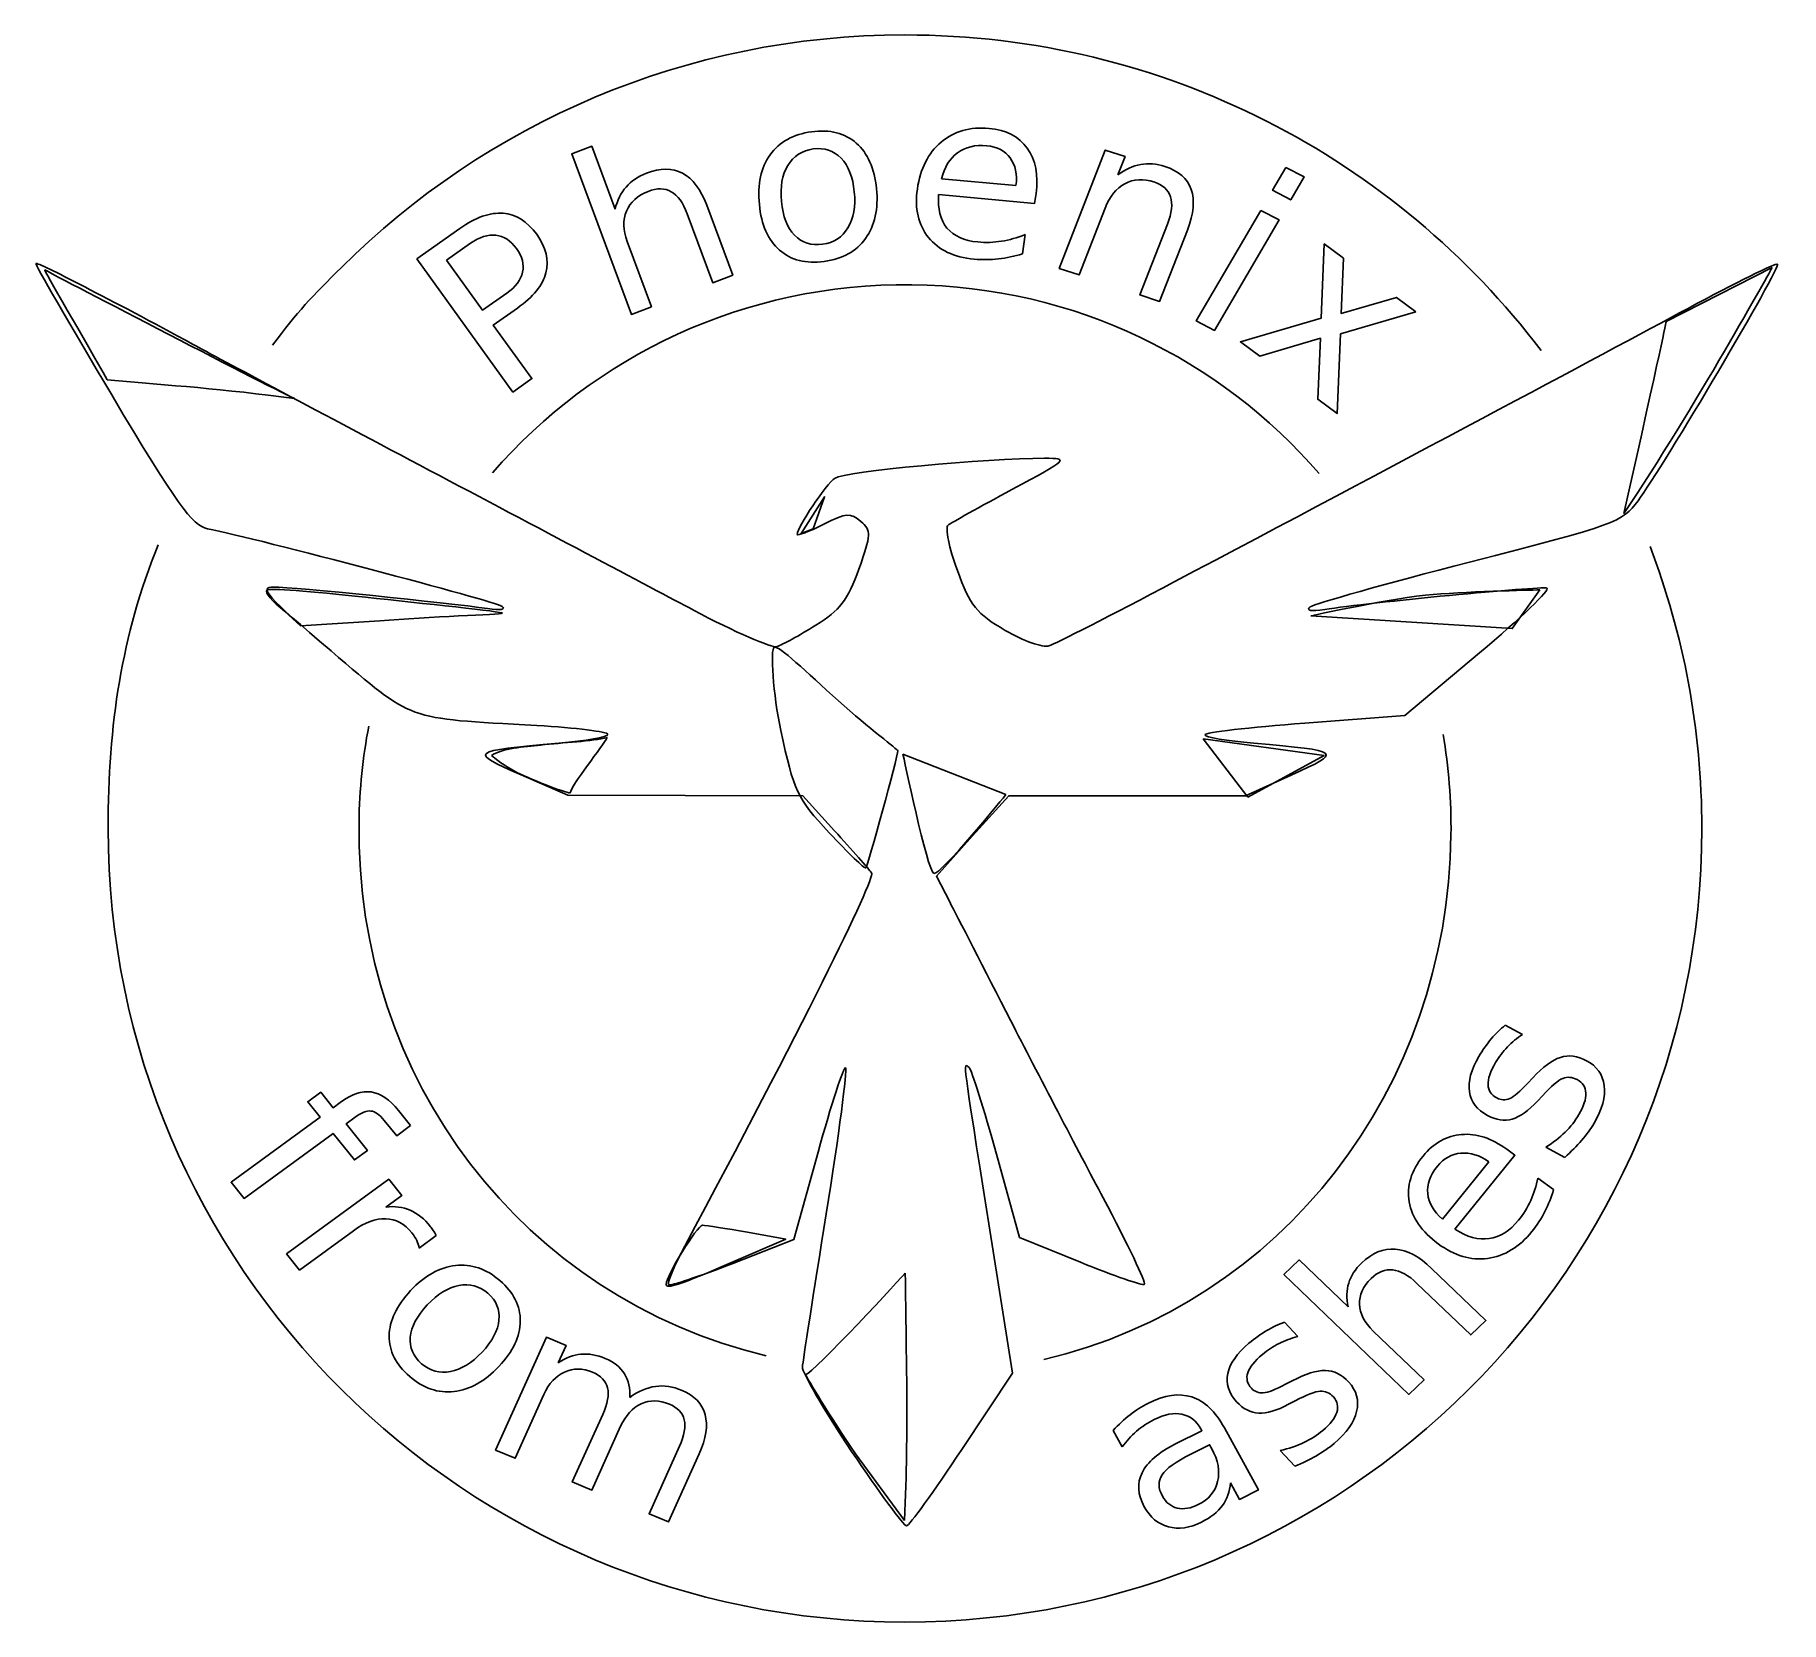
# Model space of a CAD drawing. Extents: x 50.1 to 88, y 117.6 to 152.
import ezdxf

# ---------------------------------------------------------------- set-up
doc = ezdxf.new("R2010")
doc.units = 0
doc.layers.add('Layer_1', color=7, linetype='CONTINUOUS')

msp = doc.modelspace()

# ---------------------------------------------------------------- linework, layer by layer
at = {"layer": 'Layer_1', "color": 7}
for points in [[(66.985394, 149.922949)], [(67.021988, 149.549669)], [(77.276992, 149.151035), (77.671838, 148.944481), (77.380211, 148.445941), (76.985364, 148.652494)], [(71.85394, 148.584109)], [(64.710455, 148.327227)], [(76.731286, 148.218144), (77.126132, 148.01159), (75.724313, 145.615175), (75.329459, 145.821734)], [(75.137154, 147.791286)], [(80.092983, 146.01924), (78.459645, 145.538561), (78.38574, 143.809467), (77.9663, 144.12022), (78.022819, 145.443379), (76.70604, 145.053914), (76.286601, 145.364667), (78.041908, 145.882178), (78.105947, 147.491385), (78.525387, 147.180633), (78.476802, 145.978793), (79.673536, 146.329998)], [(69.639555, 133.835243)], [(82.0327, 130.544679)], [(82.06752, 127.855436)], [(60.223469, 125.006997)], [(80.435714, 125.272478)], [(59.963882, 124.73117)], [(77.245111, 124.103147)], [(63.0396, 122.471129)], [(75.939974, 121.813103)]]:
    msp.add_lwpolyline(points, close=True, dxfattribs=at)
for points in [[(62.983918, 147.544717), (63.511189, 146.128203), (63.078204, 145.959594), (61.78211, 149.441574), (62.215087, 149.610188), (62.723201, 148.245141)], [(73.352608, 148.268345), (72.788732, 146.817413), (72.359708, 146.958834), (73.35741, 149.526039), (73.786434, 149.384619), (73.631435, 148.985784)], [(69.805284, 148.901212), (71.41971, 148.755551)], [(71.85394, 148.584109), (71.823095, 148.367598), (69.741511, 148.558553)], [(64.710455, 148.327227), (65.273542, 146.814489), (64.842898, 146.646793), (64.284813, 148.146102)], [(58.41836, 147.165723), (59.354849, 147.825883)], [(75.137154, 147.791286), (74.534974, 146.241792), (74.108273, 146.382447), (74.70511, 147.918186)], [(59.586882, 147.504752), (59.065244, 147.137031)], [(71.619621, 147.69168), (71.559989, 147.273089)], [(60.603085, 146.098353), (60.081447, 145.730631), (60.920128, 144.569914), (60.505284, 144.277472), (58.41836, 147.165723)], [(59.065244, 147.137031), (59.849413, 146.051759), (60.371051, 146.419481)], [(68.968379, 136.42662), (71.199847, 135.548483)], [(82.0327, 130.544679), (82.41061, 130.344901)], [(82.522348, 129.287721), (82.630401, 129.403343)], [(57.083897, 128.549286), (56.888107, 128.406268), (57.350544, 127.831615), (57.067738, 127.625033), (56.605301, 128.199686), (54.673112, 126.788287), (54.390771, 127.139149), (56.32296, 128.550547), (56.054351, 128.884339), (56.337157, 129.090921), (56.605766, 128.757129), (56.76003, 128.869809)], [(82.841628, 129.017473), (82.730173, 128.900902)], [(58.287596, 128.36854), (57.985004, 128.147512), (57.716403, 128.481304)], [(58.022037, 128.698539), (58.287596, 128.36854)], [(82.06752, 127.855436), (82.244448, 127.725426), (80.941651, 126.119842)], [(83.323479, 127.679626), (82.910816, 127.897784)], [(80.669769, 126.337803), (81.678012, 127.584234)], [(57.044668, 126.087303), (55.877303, 125.235643), (55.595181, 125.586664), (57.811193, 127.203375), (58.093323, 126.852354), (57.749046, 126.601186)], [(82.738506, 127.232118), (83.08057, 126.980764)], [(58.843705, 125.985112), (58.471272, 125.710395)], [(79.169941, 123.912863), (80.272981, 122.855034), (79.943592, 122.538648), (77.232168, 125.138956), (77.561559, 125.455334), (78.624518, 124.43594)], [(80.435729, 125.272441), (81.613703, 124.142737), (81.286092, 123.828075), (80.118574, 124.947749)], [(77.245098, 124.103159), (77.53118, 123.792142)], [(61.178461, 122.53835), (60.555287, 121.155128), (60.130548, 121.331489), (61.233152, 123.778897), (61.657891, 123.602537), (61.486594, 123.222314)], [(77.269785, 122.75775), (77.411466, 122.831927)], [(77.476285, 122.399276), (77.331076, 122.32531)], [(62.843004, 121.847205), (62.21983, 120.463982), (61.795091, 120.640343), (62.454678, 122.104418)], [(73.723937, 121.398449), (73.527846, 121.75647)], [(74.881297, 121.46405), (75.453469, 121.751406), (75.432711, 121.789303)], [(75.939974, 121.813103), (76.677064, 120.467289), (76.268997, 120.262369), (76.072901, 120.620414)], [(64.549873, 121.250023), (63.884373, 119.772837), (63.459625, 119.949199), (64.119221, 121.413273)], [(75.666869, 121.361766), (75.619577, 121.448109), (75.213729, 121.244309)], [(77.465559, 120.980136), (77.153169, 121.319761)]]:
    msp.add_lwpolyline(points, dxfattribs=at)
at = {"layer": 'Layer_1', "color": 1}
for points in [[(85.52599, 145.806992), (87.824212, 146.975211)], [(77.815781, 139.422641), (82.187179, 139.147144), (82.781539, 139.986855)], [(55.55391, 139.528149), (55.8984, 139.207795)], [(55.8984, 139.207795), (57.622799, 139.314643)], [(81.476499, 138.622219), (79.856043, 137.262928), (77.685104, 137.098676)], [(67.482473, 134.76469), (66.792484, 135.523669), (64.245798, 135.530209), (61.699111, 135.536749), (60.685751, 135.976079)], [(77.392154, 135.971903), (76.397197, 135.523719), (73.829506, 135.523719), (71.261814, 135.523719), (70.477112, 134.649889), (69.692415, 133.776009), (69.981564, 133.219012)], [(67.126162, 127.791506), (66.603331, 125.896044), (65.276994, 125.379493)], [(72.817578, 125.405049), (71.498844, 125.942678), (70.998158, 127.745525)], [(70.832212, 126.23476), (71.346581, 123.002042), (70.245184, 121.343223)], [(65.593544, 126.056173), (66.424736, 125.90585), (65.246069, 125.397198)], [(69.001951, 119.806251), (67.935631, 121.247643)]]:
    msp.add_lwpolyline(points, dxfattribs=at)
for points in [[(51.702589, 144.539412)], [(84.606807, 141.642418)], [(76.446196, 135.49388), (75.483528, 136.753171), (78.102786, 136.393375)], [(60.594778, 136.028947)], [(67.368183, 134.719669)], [(63.830586, 124.925022)], [(67.854789, 121.303833)]]:
    msp.add_lwpolyline(points, close=True, dxfattribs=at)
at = {"layer": 'Layer_1', "color": 4}
msp.add_lwpolyline([(66.758701, 141.213375), (67.018026, 141.308079), (67.266445, 142.007571)], close=True, dxfattribs=at)
at = {"layer": 'Layer_1', "color": 1}
for points in [[(56.788714, 146.981778), (59.916888, 150.096277), (64.238423, 152.022637), (69.011853, 152.022637)], [(69.011853, 152.022637), (74.649063, 152.022637), (79.656038, 149.33603), (82.811553, 145.178682)], [(51.802666, 144.215285), (50.877599, 145.767302), (50.136936, 147.050831), (50.156741, 147.067533)], [(50.156741, 147.067533), (50.194336, 147.099226), (51.807995, 146.267805), (53.567956, 145.310012)], [(51.702589, 144.539412), (51.26676, 145.339744), (50.288288, 146.980703), (50.35139, 146.927529)], [(55.293657, 145.295806), (55.821559, 146.014871), (56.157565, 146.353391), (56.788714, 146.981778)], [(87.941782, 147.053296), (88.017197, 146.989708), (85.447005, 142.631977), (84.915289, 141.921896)], [(85.998306, 146.091781), (87.031937, 146.650388), (87.906503, 147.083027), (87.941782, 147.053296)], [(50.35139, 146.927529), (50.378539, 146.904388), (55.058867, 144.472403), (55.766494, 144.135197)], [(60.060779, 142.525951), (62.265765, 145.058748), (65.533065, 146.645804), (69.160778, 146.604787)], [(69.160778, 146.604787), (72.700332, 146.564762), (75.857739, 144.98303), (77.997219, 142.507952)], [(87.824212, 146.975211), (87.824212, 146.975211), (86.130716, 143.914624), (84.606807, 141.642418)], [(74.850552, 140.159295), (79.669062, 142.708343), (84.141543, 145.088461), (85.998306, 146.091781)], [(84.606807, 141.642418), (85.418821, 145.258498), (85.52599, 145.806992), (85.52599, 145.806992)], [(53.567956, 145.310012), (54.132403, 145.002889), (56.441493, 143.773993), (58.699269, 142.579256)], [(55.766494, 144.135197), (54.20029, 144.349856), (53.093529, 144.420436), (51.702589, 144.539412)], [(53.881529, 141.313887), (53.549427, 141.380393), (53.20992, 141.854233), (51.802666, 144.215285)], [(67.494587, 142.41269), (67.693067, 142.551587), (70.787862, 142.842914), (72.040657, 142.8407)], [(72.040657, 142.8407), (72.579629, 142.8407), (72.562109, 142.823093), (71.33017, 142.162363)], [(58.699269, 142.579256), (60.957046, 141.384518), (63.532465, 140.020549), (64.42242, 139.548268)], [(66.672517, 141.190434), (66.672517, 141.34538), (67.297729, 142.275), (67.494587, 142.41269)], [(71.33017, 142.162363), (70.635468, 141.789841), (70.0122, 141.44217), (69.945133, 141.38975)], [(84.915289, 141.921896), (84.560529, 141.448106), (84.465994, 141.413696), (81.256262, 140.589771)], [(60.273198, 139.629614), (60.139588, 139.732542), (54.952641, 141.099329), (53.881529, 141.313887)], [(67.236588, 141.403635), (66.92635, 141.249293), (66.672517, 141.153358), (66.672517, 141.190434)], [(68.053072, 141.471398), (67.821783, 141.666388), (67.753463, 141.660703), (67.236588, 141.403635)], [(68.009988, 140.435781), (68.280781, 141.18978), (68.284385, 141.276409), (68.053072, 141.471398)], [(69.945133, 141.38975), (69.878066, 141.33733), (69.969181, 140.896039), (70.14757, 140.409119)], [(51.725715, 134.812065), (51.725715, 137.071076), (52.014921, 138.986851), (52.809569, 140.963277)], [(85.176012, 140.924632), (85.901035, 139.025152), (86.297997, 136.964769), (86.297997, 134.812065)], [(81.256262, 140.589771), (79.444086, 140.124583), (77.890352, 139.686561), (77.803515, 139.616383)], [(67.075087, 139.218355), (67.597965, 139.541074), (67.768322, 139.762877), (68.009988, 140.435781)], [(70.14757, 140.409119), (70.430924, 139.635701), (70.562278, 139.471349), (71.186047, 139.109542)], [(72.135693, 138.77153), (72.265251, 138.813285), (73.486937, 139.437945), (74.850552, 140.159295)], [(56.56093, 138.663974), (55.154392, 139.858007), (54.983122, 140.049324), (55.32078, 140.049324)], [(55.172277, 139.981913), (55.114986, 139.933618), (55.286708, 139.729426), (55.55391, 139.528149)], [(57.310475, 139.826817), (56.09006, 139.957263), (55.22956, 140.030207), (55.172277, 139.981913)], [(55.32078, 140.049324), (55.719298, 140.049324), (59.103331, 139.707791), (59.957429, 139.581319)], [(60.279461, 139.479902), (60.317599, 139.512097), (58.530882, 139.696572), (57.310475, 139.826817)], [(80.471526, 139.888545), (79.612165, 139.820905), (77.815781, 139.422641), (77.815781, 139.422641)], [(78.11929, 139.56346), (79.065201, 139.71252), (82.783699, 140.069547), (82.938277, 140.026082)], [(82.781539, 139.986855), (82.781539, 139.986855), (81.330888, 139.956184), (80.471526, 139.888545)], [(82.938277, 140.026082), (83.02555, 140.001432), (82.367749, 139.369829), (81.476499, 138.622219)], [(57.622799, 139.314643), (58.66493, 139.41038), (60.241331, 139.447706), (60.279461, 139.479902)], [(59.957429, 139.581319), (60.234368, 139.540068), (60.363567, 139.560191), (60.273198, 139.629614)], [(64.42242, 139.548268), (65.312375, 139.075987), (66.129439, 138.719764), (66.238116, 138.756639)], [(77.803515, 139.616383), (77.702016, 139.534383), (77.814793, 139.515468), (78.11929, 139.56346)], [(66.238116, 138.756639), (66.346788, 138.793363), (66.72343, 139.001281), (67.075087, 139.218355)], [(71.186047, 139.109542), (71.578795, 138.881752), (72.006142, 138.729624), (72.135693, 138.77153)], [(61.028093, 137.044647), (58.124809, 137.211213), (58.381943, 137.118044), (56.56093, 138.663974)], [(66.176502, 138.745324), (66.083704, 138.70155), (66.150425, 137.719763), (66.317297, 136.939854)], [(67.567105, 137.581569), (66.873081, 138.210057), (66.269292, 138.789089), (66.176502, 138.745324)], [(68.855927, 136.498666), (68.855927, 136.527337), (68.241106, 136.9712), (67.567105, 137.581569)], [(57.167361, 134.946002), (57.176368, 135.65933), (57.248807, 136.357156), (57.379262, 137.034207)], [(62.567488, 136.854537), (62.567488, 136.910529), (61.874761, 136.99605), (61.028093, 137.044647)], [(61.107912, 136.622624), (61.585868, 136.674436), (62.234585, 136.705224), (62.551901, 136.783451)], [(61.501753, 136.660604), (62.087909, 136.711313), (62.567488, 136.798545), (62.567488, 136.854537)], [(62.551901, 136.783451), (62.475153, 136.620608), (61.751037, 135.729677), (61.751037, 135.586801)], [(66.317297, 136.939854), (66.600321, 135.616789), (66.670693, 135.468083), (67.368183, 134.719669)], [(77.685104, 137.098676), (76.491082, 137.008375), (75.514165, 136.893575), (75.514165, 136.84357)], [(75.514165, 136.84357), (75.514165, 136.793766), (75.993744, 136.711213), (76.579894, 136.660503)], [(80.683616, 136.850615), (80.806161, 136.145683), (80.865717, 135.419519), (80.856346, 134.678135)], [(60.685751, 135.976079), (59.5384, 136.473563), (59.561416, 136.492831), (61.501753, 136.660604)], [(60.042562, 136.394183), (60.270791, 136.551944), (60.746689, 136.583381), (61.107912, 136.622624)], [(60.594778, 136.028947), (60.398252, 136.129915), (60.22917, 136.234056), (60.042562, 136.394183)], [(68.162039, 133.956611), (68.204461, 133.992329), (68.855927, 136.379039), (68.855927, 136.498666)], [(76.579894, 136.660503), (78.498909, 136.494591), (78.517557, 136.478795), (77.392154, 135.971903)], [(61.751037, 135.586801), (61.751037, 135.548575), (60.961424, 135.840549), (60.594778, 136.028947)], [(66.002891, 123.375307), (60.751294, 124.632374), (57.09655, 129.339387), (57.167361, 134.946002)], [(69.011853, 117.601484), (59.464985, 117.601484), (51.725707, 125.306934), (51.725715, 134.812065)], [(67.368183, 134.719769), (67.779335, 134.278572), (68.13656, 133.934978), (68.162039, 133.956611)], [(68.286951, 133.850715), (68.223984, 133.935985), (67.861968, 134.347294), (67.482473, 134.76469)], [(86.297997, 134.812065), (86.297997, 125.306934), (78.558729, 117.601484), (69.011853, 117.601484)], [(80.856346, 134.678135), (80.786585, 129.153054), (77.190662, 124.515854), (72.023202, 123.294365)], [(64.235385, 125.757298), (66.686325, 130.3399), (68.380454, 133.724092), (68.286951, 133.850715)], [(69.981564, 133.219012), (70.1406, 132.912643), (70.737856, 131.751712), (71.308807, 130.639175)], [(71.308807, 130.639175), (71.879759, 129.526589), (72.781105, 127.799454), (73.311795, 126.801064)], [(67.724074, 129.623631), (67.68278, 129.658343), (67.413717, 128.833964), (67.126162, 127.791506)], [(67.30313, 126.452538), (67.575946, 128.161814), (67.765374, 129.588819), (67.724074, 129.623631)], [(70.400688, 129.62997), (70.26999, 129.740142), (70.252232, 129.879844), (70.832212, 126.23476)], [(70.998158, 127.745525), (70.722782, 128.737073), (70.453922, 129.585046), (70.400688, 129.62997)], [(73.311795, 126.801064), (73.842491, 125.802674), (74.245109, 124.959129), (74.2065, 124.926631)], [(63.830586, 124.925022), (63.830586, 125.111555), (64.504773, 126.206437), (64.619626, 126.206437)], [(64.619626, 126.206437), (64.698128, 126.206437), (65.136394, 126.138823), (65.593544, 126.056173)], [(66.787144, 123.133946), (66.798124, 123.249853), (67.030308, 124.743212), (67.30313, 126.452538)], [(65.246069, 125.397198), (64.120492, 124.911486), (63.830586, 124.81475), (63.830586, 124.925022)], [(63.883931, 124.919135), (63.847232, 124.950325), (64.005385, 125.327275), (64.235385, 125.757298)], [(74.2065, 124.926631), (74.167891, 124.893931), (73.542881, 125.109345), (72.817578, 125.405049)], [(65.276994, 125.379493), (64.547514, 125.09536), (63.92063, 124.888197), (63.883931, 124.919135)], [(66.858684, 122.970246), (66.992716, 122.960692), (69.018246, 125.167749), (69.018246, 125.167749)], [(69.018246, 125.167749), (69.037104, 123.245326), (69.091359, 121.863194), (69.001951, 119.806251)], [(67.854813, 121.303783), (67.25662, 122.194415), (66.77617, 123.018039), (66.787144, 123.133946)], [(67.935631, 121.247643), (67.371186, 122.100698), (66.886558, 122.875876), (66.858684, 122.970246)], [(69.043106, 119.684405), (68.987729, 119.684405), (68.452987, 120.41315), (67.854789, 121.303833)], [(70.245184, 121.343223), (69.639419, 120.430858), (69.098483, 119.684405), (69.043106, 119.684405)]]:
    msp.add_open_spline(points, degree=3, dxfattribs=at)
at = {"layer": 'Layer_1', "color": 7}
for points in [[(69.79398, 149.696756), (70.075406, 149.934148), (70.422801, 150.033884), (70.836165, 149.995963)], [(66.087135, 149.422753), (66.288624, 149.70227), (66.588044, 149.869002), (66.985394, 149.922949)], [(66.985394, 149.922949), (67.381101, 149.976669), (67.704092, 149.894435), (67.954368, 149.676248)], [(67.954368, 149.676248), (68.204644, 149.458062), (68.351361, 149.12883), (68.394521, 148.688553)], [(69.280409, 148.681276), (69.343238, 149.12232), (69.514429, 149.460814), (69.79398, 149.696756)], [(70.78762, 149.620225), (70.535007, 149.6434), (70.322486, 149.592219), (70.150058, 149.466684)], [(70.836165, 149.995963), (71.20688, 149.961956), (71.482999, 149.81802), (71.664521, 149.564156)], [(65.852121, 148.343393), (65.808962, 148.783671), (65.8873, 149.143457), (66.087135, 149.422753)], [(67.021988, 149.549669), (66.777972, 149.51654), (66.594135, 149.397829), (66.47048, 149.193535)], [(67.625679, 149.34794), (67.465586, 149.515331), (67.264356, 149.582574), (67.021988, 149.549669)], [(67.912259, 148.623078), (67.881141, 148.940524), (67.785614, 149.182145), (67.625679, 149.34794)], [(70.150058, 149.466684), (69.979272, 149.340996), (69.864348, 149.152505), (69.805284, 148.901212)], [(71.293161, 149.35451), (71.179218, 149.511189), (71.010704, 149.599761), (70.78762, 149.620225)], [(71.41971, 148.755551), (71.450929, 148.998025), (71.408746, 149.197678), (71.293161, 149.35451)], [(71.664521, 149.564156), (71.847919, 149.311741), (71.911058, 148.985058), (71.85394, 148.584109)], [(62.960192, 148.724312), (63.072853, 148.853589), (63.220459, 148.953773), (63.403009, 149.024866)], [(63.403009, 149.024866), (63.704146, 149.142133), (63.965269, 149.141331), (64.186377, 149.022461)], [(64.186377, 149.022461), (64.406929, 148.905083), (64.581622, 148.673338), (64.710455, 148.327227)], [(66.47048, 149.193535), (66.346672, 148.990835), (66.300484, 148.729165), (66.331917, 148.408528)], [(73.631435, 148.985784), (73.79345, 149.106489), (73.958103, 149.182366), (74.125395, 149.213413)], [(74.412371, 148.834378), (74.182012, 148.910313), (73.972143, 148.89761), (73.782765, 148.796269)], [(74.125395, 149.213413), (74.29423, 149.243953), (74.469092, 149.229408), (74.649982, 149.169779)], [(74.649982, 149.169779), (74.948362, 149.071424), (75.138449, 148.905334), (75.220246, 148.671507)], [(62.723201, 148.245141), (62.770094, 148.435919), (62.849091, 148.595643), (62.960192, 148.724312)], [(63.440332, 148.629449), (63.207848, 148.538917), (63.05089, 148.396661), (62.969457, 148.202682)], [(63.941459, 148.622186), (63.800851, 148.70237), (63.633809, 148.704791), (63.440332, 148.629449)], [(64.284813, 148.146102), (64.196518, 148.383307), (64.082067, 148.542002), (63.941459, 148.622186)], [(67.773689, 147.838075), (67.897345, 148.042368), (67.943535, 148.304036), (67.912259, 148.623078)], [(68.394521, 148.688553), (68.437528, 148.249868), (68.358366, 147.88997), (68.157034, 147.608857)], [(69.519615, 147.630866), (69.29937, 147.90453), (69.219635, 148.254666), (69.280409, 148.681276)], [(69.741511, 148.558553), (69.717785, 148.252027), (69.778156, 148.010899), (69.922624, 147.835169)], [(73.782765, 148.796269), (73.593393, 148.694925), (73.450007, 148.51895), (73.352608, 148.268345)], [(74.773339, 148.511115), (74.7244, 148.663431), (74.604077, 148.771186), (74.412371, 148.834378)], [(74.70511, 147.918186), (74.799535, 148.161154), (74.822278, 148.358797), (74.773339, 148.511115)], [(75.220246, 148.671507), (75.302629, 148.439213), (75.274932, 148.145806), (75.137154, 147.791286)], [(59.354849, 147.825883), (59.698501, 148.068135), (60.011066, 148.17752), (60.292543, 148.154038)], [(60.292543, 148.154038), (60.574465, 148.132805), (60.817466, 147.980969), (61.021545, 147.698529)], [(62.969457, 148.202682), (62.888025, 148.008703), (62.892845, 147.789382), (62.983918, 147.544717)], [(66.289809, 147.355357), (66.041024, 147.575363), (65.895128, 147.904709), (65.852121, 148.343393)], [(66.331917, 148.408528), (66.36335, 148.08789), (66.458208, 147.844563), (66.61649, 147.678547)], [(67.224661, 147.482273), (67.467029, 147.515178), (67.650039, 147.633778), (67.773689, 147.838075)], [(69.922624, 147.835169), (70.068958, 147.660895), (70.292215, 147.55999), (70.592394, 147.532454)], [(60.136624, 147.679138), (59.963175, 147.698968), (59.779928, 147.640839), (59.586882, 147.504752)], [(60.584104, 147.390165), (60.459237, 147.56298), (60.310077, 147.659304), (60.136624, 147.679138)], [(60.716714, 146.876307), (60.75411, 147.044771), (60.709907, 147.216057), (60.584104, 147.390165)], [(61.021545, 147.698529), (61.227487, 147.41351), (61.2948, 147.13588), (61.223485, 146.865641)], [(67.261248, 147.108997), (66.863897, 147.05505), (66.540085, 147.13717), (66.289809, 147.355357)], [(66.61649, 147.678547), (66.776268, 147.514348), (66.978992, 147.448923), (67.224661, 147.482273)], [(68.157034, 147.608857), (67.95555, 147.329337), (67.656955, 147.162717), (67.261248, 147.108997)], [(70.511866, 147.159648), (70.072258, 147.199975), (69.741508, 147.357048), (69.519615, 147.630866)], [(70.592394, 147.532454), (70.766269, 147.516503), (70.937373, 147.521929), (71.105706, 147.54873)], [(71.105706, 147.54873), (71.275681, 147.57538), (71.446986, 147.62303), (71.619621, 147.69168)], [(71.038571, 147.164947), (70.862952, 147.145312), (70.687384, 147.143546), (70.511866, 147.159648)], [(71.559989, 147.273089), (71.388001, 147.220627), (71.214194, 147.18458), (71.038571, 147.164947)], [(60.371051, 146.419481), (60.564096, 146.555568), (60.679317, 146.707843), (60.716714, 146.876307)], [(61.223485, 146.865641), (61.153537, 146.596367), (60.946737, 146.340605), (60.603085, 146.098353)], [(69.639555, 133.835243), (69.498372, 133.876218), (68.968379, 136.42662), (68.968379, 136.42662)], [(71.199847, 135.548483), (71.199847, 135.548483), (69.780738, 133.79426), (69.639555, 133.835243)], [(81.730376, 130.24932), (81.826043, 130.36327), (81.926818, 130.461723), (82.0327, 130.544679)], [(82.41061, 130.344901), (82.288606, 130.266809), (82.178616, 130.176883), (82.080639, 130.075121)], [(81.461165, 129.865164), (81.544972, 130.007319), (81.634709, 130.135371), (81.730376, 130.24932)], [(82.080639, 130.075121), (81.982663, 129.97336), (81.896701, 129.859764), (81.822754, 129.734333)], [(81.256029, 129.101629), (81.223527, 129.323555), (81.291906, 129.578067), (81.461165, 129.865164)], [(81.822754, 129.734333), (81.710188, 129.543401), (81.655966, 129.383778), (81.660087, 129.255464)], [(82.630401, 129.403343), (82.852256, 129.644356), (83.052616, 129.792534), (83.231482, 129.847878)], [(83.231482, 129.847878), (83.409718, 129.905387), (83.598022, 129.881704), (83.796392, 129.776828)], [(83.796392, 129.776828), (84.02227, 129.65742), (84.150149, 129.476479), (84.180028, 129.234005)], [(81.660087, 129.255464), (81.665029, 129.128544), (81.728313, 129.032935), (81.84994, 128.968638)], [(82.129692, 128.955111), (82.222079, 128.995842), (82.352964, 129.106712), (82.522348, 129.287721)], [(83.28124, 129.391068), (83.182239, 129.352005), (83.035702, 129.227473), (82.841628, 129.017473)], [(83.593864, 129.365644), (83.485268, 129.423056), (83.38106, 129.43153), (83.28124, 129.391068)], [(83.78125, 129.074643), (83.773608, 129.206647), (83.711146, 129.303647), (83.593864, 129.365644)], [(84.180028, 129.234005), (84.210729, 128.992925), (84.137342, 128.721869), (83.959867, 128.420836)], [(56.76003, 128.869809), (57.006578, 129.049906), (57.230145, 129.125886), (57.430732, 129.097748)], [(57.430732, 129.097748), (57.63264, 129.070573), (57.829742, 128.937504), (58.022037, 128.698539)], [(81.647937, 128.587341), (81.419163, 128.708278), (81.288527, 128.879707), (81.256029, 129.101629)], [(81.84994, 128.968638), (81.942607, 128.919651), (82.035858, 128.915142), (82.129692, 128.955111)], [(82.730173, 128.900902), (82.537546, 128.69014), (82.356437, 128.56012), (82.186846, 128.51084)], [(83.630325, 128.606013), (83.737138, 128.787191), (83.787446, 128.943401), (83.78125, 129.074643)], [(57.426677, 128.685243), (57.335276, 128.694764), (57.221016, 128.649445), (57.083897, 128.549286)], [(57.716403, 128.481304), (57.615675, 128.606477), (57.5191, 128.674456), (57.426677, 128.685243)], [(82.186846, 128.51084), (82.015807, 128.462328), (81.83617, 128.487828), (81.647937, 128.587341)], [(83.332294, 128.226121), (83.451281, 128.344198), (83.550625, 128.470829), (83.630325, 128.606013)], [(83.959867, 128.420836), (83.88592, 128.295405), (83.795655, 128.171286), (83.689072, 128.048479)], [(80.250943, 127.708892), (80.482962, 127.994838), (80.761888, 128.150382), (81.087723, 128.175523)], [(81.087723, 128.175523), (81.413275, 128.20289), (81.739874, 128.096194), (82.06752, 127.855436)], [(82.910816, 127.897784), (83.071364, 127.99937), (83.211857, 128.108816), (83.332294, 128.226121)], [(83.689072, 128.048479), (83.584759, 127.926305), (83.462894, 127.803354), (83.323479, 127.679626)], [(79.951895, 126.713835), (79.892549, 127.058369), (79.992231, 127.390055), (80.250943, 127.708892)], [(81.073339, 127.771058), (80.871201, 127.753985), (80.700322, 127.659412), (80.5607, 127.487337)], [(81.678012, 127.584234), (81.47806, 127.727124), (81.276503, 127.789398), (81.073339, 127.771058)], [(80.5607, 127.487337), (80.402599, 127.292491), (80.33282, 127.094344), (80.351362, 126.892895)], [(82.586935, 126.743668), (82.655524, 126.895228), (82.706048, 127.058045), (82.738506, 127.232118)], [(83.08057, 126.980764), (83.033978, 126.815057), (82.971714, 126.655816), (82.893778, 126.503041)], [(57.749046, 126.601186), (57.942556, 126.625978), (58.118902, 126.603131), (58.278086, 126.532646)], [(58.278086, 126.532646), (58.438591, 126.463123), (58.586451, 126.344243), (58.721667, 126.176006)], [(80.581107, 125.803123), (80.220694, 126.067961), (80.010957, 126.371532), (79.951895, 126.713835)], [(80.351362, 126.892895), (80.370933, 126.692709), (80.477069, 126.507678), (80.669769, 126.337803)], [(82.322359, 126.317046), (82.431182, 126.451163), (82.519373, 126.593371), (82.586935, 126.743668)], [(57.747015, 126.349875), (57.529405, 126.357667), (57.295289, 126.270143), (57.044668, 126.087303)], [(58.314824, 126.041733), (58.156227, 126.239063), (57.966958, 126.341777), (57.747015, 126.349875)], [(58.721667, 126.176006), (58.74098, 126.151972), (58.760352, 126.123965), (58.779783, 126.091984)], [(81.687311, 125.91727), (81.922802, 125.952252), (82.134484, 126.08551), (82.322359, 126.317046)], [(82.893778, 126.503041), (82.81584, 126.350272), (82.721947, 126.206198), (82.612096, 126.070817)], [(58.41902, 125.876949), (58.394291, 125.931148), (58.359559, 125.986076), (58.314824, 126.041733)], [(58.471272, 125.710395), (58.463503, 125.766929), (58.446086, 125.822447), (58.41902, 125.876949)], [(58.779783, 126.091984), (58.800523, 126.060966), (58.821831, 126.025342), (58.843705, 125.985112)], [(81.65094, 125.489584), (81.286333, 125.442442), (80.929722, 125.546955), (80.581107, 125.803123)], [(80.941651, 126.119842), (81.202981, 125.952048), (81.451535, 125.884524), (81.687311, 125.91727)], [(82.612096, 126.070817), (82.336959, 125.731733), (82.016573, 125.537989), (81.65094, 125.489584)], [(78.637365, 124.953365), (78.686109, 125.111674), (78.779921, 125.257525), (78.918799, 125.390919)], [(78.918799, 125.390919), (79.147886, 125.610963), (79.390889, 125.710571), (79.647809, 125.689742)], [(79.647809, 125.689742), (79.903564, 125.670036), (80.166199, 125.530948), (80.435714, 125.272478)], [(58.287352, 124.789352), (58.593535, 125.114687), (58.91762, 125.296797), (59.259607, 125.335684)], [(59.259607, 125.335684), (59.602835, 125.373504), (59.924122, 125.263942), (60.223469, 125.006997)], [(60.223469, 125.006997), (60.521581, 124.751118), (60.669193, 124.458204), (60.666305, 124.128255)], [(79.12461, 125.05341), (78.947749, 124.883535), (78.863458, 124.696658), (78.871736, 124.492779)], [(79.593455, 125.239452), (79.428088, 125.256774), (79.271806, 125.19476), (79.12461, 125.05341)], [(80.118574, 124.947749), (79.933863, 125.124891), (79.758823, 125.222125), (79.593455, 125.239452)], [(57.821883, 123.808027), (57.827124, 124.138088), (57.982281, 124.465197), (58.287352, 124.789352)], [(59.334876, 124.90029), (59.100478, 124.856425), (58.871788, 124.716028), (58.648806, 124.479099)], [(59.963882, 124.73117), (59.78005, 124.888962), (59.570382, 124.945335), (59.334876, 124.90029)], [(60.20331, 124.151677), (60.226283, 124.381279), (60.146473, 124.574444), (59.963882, 124.73117)], [(78.624518, 124.43594), (78.585529, 124.623704), (78.589811, 124.796179), (78.637365, 124.953365)], [(58.648806, 124.479099), (58.425829, 124.242171), (58.302787, 124.010028), (58.27968, 123.78267)], [(78.871736, 124.492779), (78.880017, 124.288889), (78.979418, 124.095584), (79.169941, 123.912863)], [(59.839374, 123.457183), (60.060137, 123.691754), (60.181449, 123.923252), (60.20331, 124.151677)], [(60.666305, 124.128255), (60.663411, 123.798307), (60.508875, 123.470665), (60.202697, 123.145331)], [(76.47214, 123.646718), (76.600224, 123.753783), (76.728994, 123.845616), (76.85845, 123.922217)], [(76.85845, 123.922217), (76.987907, 123.998807), (77.116794, 124.059117), (77.245111, 124.103147)], [(58.266572, 122.927687), (57.967225, 123.184632), (57.818995, 123.478078), (57.821883, 123.808027)], [(58.27968, 123.78267), (58.258926, 123.555424), (58.341085, 123.362372), (58.526159, 123.203513)], [(76.014554, 122.992313), (76.06093, 123.212357), (76.213459, 123.430492), (76.47214, 123.646718)], [(77.12743, 123.644219), (77.000027, 123.579878), (76.879819, 123.500471), (76.766804, 123.405997)], [(77.53118, 123.792142), (77.38939, 123.757933), (77.254806, 123.708625), (77.12743, 123.644219)], [(58.526159, 123.203513), (58.70875, 123.046788), (58.917801, 122.990947), (59.153311, 123.035992)], [(59.153311, 123.035992), (59.388816, 123.081037), (59.617504, 123.221434), (59.839374, 123.457183)], [(60.202697, 123.145331), (59.897626, 122.821175), (59.572921, 122.639598), (59.228581, 122.600599)], [(61.486594, 123.222314), (61.650627, 123.332325), (61.81607, 123.395058), (61.982922, 123.410513)], [(61.982922, 123.410513), (62.149774, 123.425969), (62.325803, 123.395247), (62.511008, 123.318347)], [(62.511008, 123.318347), (62.697741, 123.240811), (62.835812, 123.129873), (62.925222, 122.985532)], [(76.766804, 123.405997), (76.59477, 123.262194), (76.488449, 123.129054), (76.447841, 123.006576)], [(59.228581, 122.600599), (58.885353, 122.562779), (58.564683, 122.671808), (58.266572, 122.927687)], [(61.62301, 123.023005), (61.433624, 122.937359), (61.28544, 122.775807), (61.178461, 122.53835)], [(62.231807, 123.019242), (62.015988, 123.108853), (61.813056, 123.110107), (61.62301, 123.023005)], [(62.559098, 122.681017), (62.52305, 122.830872), (62.413953, 122.943614), (62.231807, 123.019242)], [(62.925222, 122.985532), (63.016165, 122.840554), (63.054291, 122.669087), (63.0396, 122.471129)], [(63.598586, 122.713722), (63.784244, 122.738661), (63.976566, 122.709821), (64.175551, 122.627201)], [(76.204764, 122.379821), (76.031581, 122.568099), (75.968178, 122.772263), (76.014554, 122.992313)], [(76.447841, 123.006576), (76.408487, 122.885151), (76.434847, 122.774388), (76.526919, 122.674288)], [(76.78527, 122.570917), (76.88626, 122.579453), (77.047765, 122.641731), (77.269785, 122.75775)], [(77.411466, 122.831927), (77.703625, 122.987613), (77.943382, 123.062635), (78.130737, 123.056993)], [(78.130737, 123.056993), (78.318267, 123.053548), (78.487114, 122.9702), (78.637278, 122.806949)], [(78.637278, 122.806949), (78.808269, 122.621054), (78.865782, 122.408808), (78.809817, 122.170211)], [(62.454678, 122.104418), (62.561004, 122.340419), (62.595811, 122.532618), (62.559098, 122.681017)], [(63.0396, 122.471129), (63.226599, 122.607918), (63.412927, 122.688783), (63.598586, 122.713722)], [(63.90094, 122.326191), (63.682061, 122.417072), (63.477928, 122.41969), (63.288542, 122.334045)], [(64.175551, 122.627201), (64.443404, 122.515983), (64.609673, 122.340593), (64.674358, 122.101032)], [(74.282827, 122.345091), (74.6421, 122.525513), (74.958894, 122.571816), (75.233207, 122.484)], [(75.233207, 122.484), (75.50752, 122.396183), (75.743109, 122.172551), (75.939974, 121.813103)], [(76.684966, 122.133057), (76.507324, 122.142654), (76.347257, 122.224909), (76.204764, 122.379821)], [(76.526919, 122.674288), (76.597069, 122.598027), (76.683186, 122.56357), (76.78527, 122.570917)], [(78.019161, 122.609593), (77.912531, 122.604781), (77.731572, 122.534675), (77.476285, 122.399276)], [(78.304295, 122.484356), (78.222089, 122.573724), (78.127045, 122.615469), (78.019161, 122.609593)], [(78.379607, 122.148917), (78.418186, 122.276011), (78.393082, 122.387824), (78.304295, 122.484356)], [(63.288542, 122.334045), (63.099149, 122.248399), (62.950636, 122.086119), (62.843004, 121.847205)], [(64.223641, 121.989871), (64.187587, 122.139726), (64.08002, 122.251833), (63.90094, 122.326191)], [(64.119221, 121.413273), (64.224888, 121.647816), (64.259695, 121.840015), (64.223641, 121.989871)], [(64.674358, 122.101032), (64.739696, 121.862927), (64.698201, 121.579258), (64.549873, 121.250023)], [(73.527846, 121.75647), (73.64718, 121.886229), (73.76977, 121.999713), (73.895618, 122.096922)], [(73.895618, 122.096922), (74.020696, 122.195536), (74.149765, 122.278259), (74.282827, 122.345091)], [(74.42064, 121.995361), (74.278705, 121.924086), (74.149309, 121.838519), (74.032452, 121.738658)], [(75.02033, 122.108561), (74.843788, 122.145212), (74.643891, 122.107479), (74.42064, 121.995361)], [(75.432711, 121.789303), (75.335046, 121.967626), (75.197585, 122.074045), (75.02033, 122.108561)], [(77.331076, 122.32531), (77.076886, 122.188722), (76.861516, 122.124638), (76.684966, 122.133057)], [(78.075235, 121.75536), (78.238479, 121.891817), (78.339936, 122.023002), (78.379607, 122.148917)], [(78.809817, 122.170211), (78.755107, 121.932667), (78.592134, 121.700529), (78.320899, 121.473797)], [(74.032452, 121.738658), (73.915597, 121.638798), (73.812759, 121.525395), (73.723937, 121.398449)], [(77.663302, 121.49324), (77.816118, 121.566172), (77.953429, 121.653546), (78.075235, 121.75536)], [(74.153726, 120.840886), (74.267673, 121.06997), (74.510196, 121.277691), (74.881297, 121.46405)], [(75.213729, 121.244309), (74.884027, 121.078727), (74.675211, 120.928207), (74.587278, 120.792749)], [(75.793982, 120.649519), (75.84766, 120.871619), (75.805289, 121.109034), (75.666869, 121.361766)], [(77.153169, 121.319761), (77.339346, 121.36367), (77.50939, 121.421497), (77.663302, 121.49324)], [(78.320899, 121.473797), (78.207883, 121.379329), (78.079979, 121.291386), (77.937188, 121.209968)], [(74.203041, 120.100307), (74.057699, 120.365679), (74.041261, 120.612538), (74.153726, 120.840886)], [(77.937188, 121.209968), (77.796748, 121.128415), (77.639538, 121.051804), (77.465559, 120.980136)], [(74.587278, 120.792749), (74.499349, 120.657282), (74.502678, 120.503197), (74.597265, 120.330496)], [(75.375215, 120.149196), (75.601424, 120.262798), (75.741012, 120.429572), (75.793982, 120.649519)], [(76.072901, 120.620414), (76.058193, 120.430424), (76.000192, 120.26613), (75.898896, 120.127531)], [(74.725789, 119.667307), (74.501869, 119.728511), (74.327619, 119.872844), (74.203041, 120.100307)], [(74.597265, 120.330496), (74.672627, 120.192899), (74.779921, 120.10714), (74.919148, 120.073221)], [(74.919148, 120.073221), (75.05908, 120.041459), (75.211103, 120.066784), (75.375215, 120.149196)], [(75.898896, 120.127531), (75.796829, 119.990343), (75.645259, 119.871259), (75.444185, 119.770278)], [(75.444185, 119.770278), (75.189886, 119.642568), (74.950421, 119.608244), (74.725789, 119.667307)]]:
    msp.add_open_spline(points, degree=3, dxfattribs=at)

doc.saveas('drawing.dxf')
